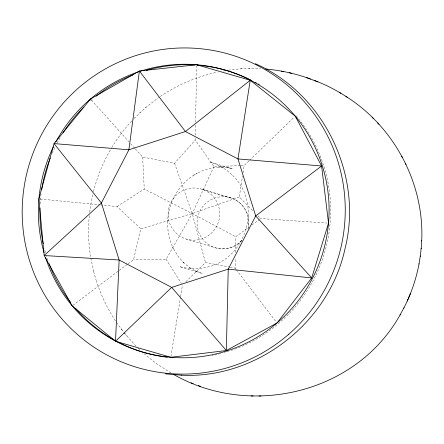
<?xml version="1.0" encoding="UTF-8"?>
<svg xmlns="http://www.w3.org/2000/svg" width="444" height="444" viewBox="0 0 444 444"><rect width="100%" height="100%" fill="white"/><g stroke="black" fill="none" stroke-linecap="round" stroke-linejoin="round"><path stroke-width="0.33" stroke-dasharray="2.22 1.67" d="M240.393 165.662L213.925 166.572L195.282 140.038L195.316 137.967M195.371 135.204L195.554 124.842M195.604 122.078L196.62 66.134M235.947 269.197L235.109 268.098L235.314 258.308M235.431 252.431L235.758 236.757L248.213 227.667M89.305 215.59C87.951 229.515 88.423 243.617 90.704 257.42M89.671 212.326L91.303 201.287L92.94 193.578M252.647 210.489L239.266 197.008L242.541 176.024M243.051 172.749L244.172 165.534L249.134 160.739M170.907 356.604L180.486 297.352M180.591 296.67L182.462 285.092M248.096 228.427C251.398 215.229 242.613 200.516 229.293 197.463L200.299 188.756M128.044 263.764L133.572 259.596L140.754 228.804L117.072 206.554L103.363 205.206M93.445 191.675C97.258 176.39 103.33 161.66 111.416 148.141M213.925 166.572L192.241 213.575L166.095 259.241L133.572 259.596M111.76 147.58C117.804 137.44 125.025 128.011 133.15 119.453M135.248 148.818L142.635 157.032L174.575 163.281L195.282 140.038M241.997 240.243C235.487 247.619 224.631 250.721 215.229 247.752L186.236 239.044M134.038 118.493L146.126 107.198L158.663 97.552M185.814 281.801L205.45 262.537L229.548 267.055M249.628 160.262L294.255 117.122M145.493 107.742L146.126 107.198M139.638 112.976L140.221 112.476M72.749 305.455L118.642 270.851M119.197 270.435L127.489 264.186M251.848 225.019L259.113 219.713M259.635 219.336L260.672 218.576L327.15 223.055M160.312 96.465C177.511 84.737 197.064 76.634 217.36 72.139M117.072 206.554L144.267 189.055L192.241 213.575L235.758 236.757M239.266 197.008L192.241 213.575L140.754 228.804M223.188 71.029L225.13 70.657M228.394 70.196C239.011 68.637 249.806 68.165 260.523 68.709M240.831 68.848L242.052 68.803M248.729 68.526L249.972 68.481M241.02 165.64L244.172 165.534M40.293 199.029L99.933 204.873M100.622 204.939L102.675 205.139M230.164 267.171L235.109 268.098M202.841 189.538L231.835 198.246M170.923 372.999L155.522 362.97L143.223 353.047M137.929 348.085L140.337 350.338M257.997 215.884L260.672 218.576M136.075 346.215L123.954 332.495M91.392 100.044L128.788 141.63M130.63 143.684L134.787 148.302M116.517 322.472L123.46 331.846M123.87 332.367L126.74 335.986M121.101 328.887L123.549 331.979M236.369 269.747L276.557 322.472M115.451 320.812C106.915 307.953 100.327 293.823 95.799 279.076M166.095 259.241L181.441 283.477M174.575 163.281L192.241 213.575L205.45 262.537M90.82 258.064L93.867 272.283M93.651 271.523L96.037 279.898M142.635 157.032L144.267 189.055M241.503 240.781A26.118 25.819 -73.3 0 1 199.678 234.388A26.118 25.819 -73.3 0 1 220.185 196.853A26.118 25.819 -73.3 0 1 247.98 228.921M296.148 115.84A146.909 145.238 -73.3 0 1 231.23 350.444M228.76 351.265A146.909 145.238 -73.3 0 1 224.115 352.675M220.768 353.591A146.909 145.238 -73.3 0 1 211.982 355.589M47.991 260.606A146.909 145.238 -73.3 0 1 46.565 256.26M45.449 252.503A146.909 145.238 -73.3 0 1 44.439 248.712M40.154 203.935A146.909 145.238 -73.3 0 1 41.042 194.15M52.242 153.191A146.909 145.238 -73.3 0 1 54.984 147.242M57.065 143.151A146.909 145.238 -73.3 0 1 60.911 136.297M90.554 100.766A146.909 145.238 -73.3 0 1 93.04 98.646M167.666 221.323C167.299 230.686 169.242 240.126 173.299 248.579L172.777 247.497L178.46 256.837L183.855 263.003L182.739 261.871L191.087 268.609L189.644 267.671L196.62 271.528L195.016 270.79L202.447 273.554L179.537 266.567C187.152 268.77 195.255 269.242 203.08 267.954L205.439 267.504C246.714 260.034 263.126 203.507 232.24 175.114L232.412 175.286C226.135 169.103 218.315 164.513 209.851 162.054L232.817 168.853L227.672 167.632L229.42 167.899L221.501 167.038L223.238 167.049L218.842 167.011L220.551 167.022L212.532 167.743L203.574 170.252L196.137 173.709L197.197 173.077L193.778 175.103L194.783 174.503C178.749 184.377 168.293 202.508 167.666 221.323M210.722 233.788A26.118 25.819 -73.3 0 0 202.503 189.416A26.118 25.819 -73.3 0 0 168.504 219.031A26.118 25.819 -73.3 0 0 210.722 233.788"/><path stroke-width="0.67" d="M421.134 248.657C427.145 189.072 396.486 128.188 345.937 96.426M403.801 308.119C410.972 294.239 416.111 279.332 419.025 263.98L419.042 263.742M421.628 240.931L421.678 240.376M420.268 256.343L421.178 248.207M419.025 263.98L420.302 255.999M407.231 301.06L410.411 293.673M173.809 374.592C250.66 418.259 356.216 393.34 400.038 314.996L400.277 314.541M400.038 314.996L403.99 307.753M165.401 373.859L181.429 375.186M181.191 375.18C256.638 379.154 328.776 322.982 344.849 249.423C363.675 176.568 324.52 94 255.361 63.714M259.041 396.009L261.005 396.054M251.126 395.937L253.119 395.981M265.79 69.02C281.035 70.435 296.148 73.704 310.506 79.054M289.216 72.749L291.508 73.249M281.474 71.123L283.755 71.617M314.141 80.425C325.963 84.665 337.096 90.643 347.613 97.475M306.715 77.661L317.915 81.813M198.485 385.564L200.671 386.408M191.07 382.8L193.251 383.644M339.21 92.252L340.909 93.318M372.15 117.277L373.465 118.598M377.644 122.96L378.921 124.248M401.737 156.177L402.436 157.542M405.322 163.192L405.994 164.491M197.18 65.14A146.909 145.238 -73.3 0 1 251.415 80.364M255.084 82.295A146.909 145.238 -73.3 0 1 256.293 82.967M258.097 83.994A146.909 145.238 -73.3 0 1 259.29 84.693M167.205 357.231A146.909 145.238 -73.3 0 1 117.938 341.98M114.891 340.348A146.909 145.238 -73.3 0 1 75.33 308.197M70.502 302.281A146.909 145.238 -73.3 0 1 49.09 263.681M43.24 243.623A146.909 145.238 -73.3 0 1 39.982 207.864M41.675 189.605A146.909 145.238 -73.3 0 1 50.233 158.036M62.97 132.95A146.909 145.238 -73.3 0 1 83.855 106.998M96.076 96.17A146.909 145.238 -73.3 0 1 133.844 74.548M146.459 70.302A146.909 145.238 -73.3 0 1 194.417 64.952M140.249 71.245A146.909 145.238 -73.3 0 1 322.25 165.623A146.909 145.238 -73.3 0 1 228.432 350.388A146.909 145.238 -73.3 0 1 45.593 257.653M44.061 252.658A146.909 145.238 -73.3 0 1 53.419 146.77M55.8 142.102A146.909 145.238 -73.3 0 1 138.395 71.856M228.233 269.136L226.351 350.538L170.796 357.287L115.529 341.258L72.194 305.872L44.156 255.539L38.922 198.89L54.046 143.59L90.471 99.018L139.405 70.99L196.648 64.752L250.233 80.27L295.249 116.167L321.606 165.995L328.521 223.143L311.71 277.944L276.973 323.021L226.351 350.538L171.667 287.39L119.136 260.001L44.156 255.539L101.41 203.008L128.877 149.794L139.405 70.99L185.442 131.541L237.973 158.935L321.606 165.995L255.7 215.928L228.233 269.136L171.667 287.39L115.529 341.258L119.136 260.001L101.41 203.008L54.046 143.59L128.877 149.794L185.442 131.541L250.233 80.27L237.973 158.935L255.7 215.928L311.71 277.944L228.233 269.136M288.8 334.204A163.231 161.372 -73.3 0 0 237.423 56.876A163.231 161.372 -73.3 0 0 24.942 241.974A163.231 161.372 -73.3 0 0 288.8 334.204"/></g></svg>
